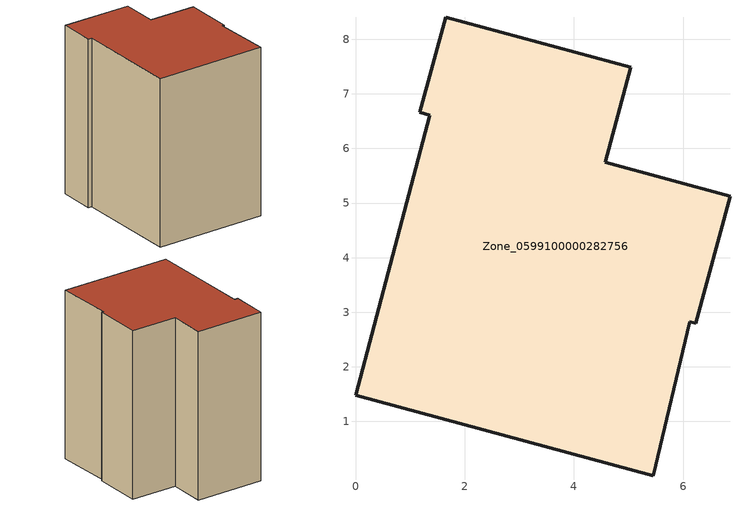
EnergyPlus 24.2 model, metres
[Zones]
Zone_0599100000282756
 floor ground (C_G): 6.86,5.12 6.23,2.8 6.12,2.83 5.45,0.01 0,1.48 1.36,6.61 1.18,6.66 1.65,8.4 5.04,7.49 4.57,5.75 z0
 wall outside (C_F): 4.57,5.75 5.04,7.49 1.65,8.4 1.18,6.66 1.36,6.61 0,1.48 5.45,0.01 6.12,2.83 6.23,2.8 6.86,5.12 4.57,5.75 z0:8.48
 roof outside (C_R): 0,1.48 5.45,0.01 6.12,2.83 6.23,2.8 6.86,5.12 4.57,5.75 5.04,7.49 1.65,8.4 1.18,6.66 1.36,6.61 z8.48
[BUILDING]
Pand.0599100000282756: North Axis=0; Terrain=City; Loads Convergence Tolerance Value=0.04; Temperature Convergence Tolerance Value=0.4; Solar Distribution=FullExterior; Maximum Number of Warmup Days=25; Minimum Number of Warmup Days=1
[Site:Location]
Rotterdam.The.Hague.AP_ZH_NLD Design_Conditions: Latitude=51.96; Longitude=4.45; Time Zone=1; Elevation=-4.5
[SITE:GROUNDTEMPERATURE:BUILDINGSURFACE]
18, 18, 18, 18, 18, 18, 18, 18, 18, 18, 18, 18
[MATERIAL] Thermal Absorptance=0.9; Solar Absorptance=0.7; Visible Absorptance=0.7
Name | Roughness | Thickness | Conductivity | Density | Specific Heat
G.TC.1975-1991 | MediumSmooth | 0.15 | 0.288461 | 540 | 1210
F.TC.1975-1991 | Rough | 0.3 | 0.230769 | 1920 | 840
R.TC.1975-1991 | MediumRough | 0.2 | 0.153846 | 1500 | 1000
[CONSTRUCTION]
C_G: G.TC.1975-1991
C_F: F.TC.1975-1991
C_R: R.TC.1975-1991
[ZONE]
Zone_0599100000282756: Type=1; Multiplier=1; Ceiling Height=Autocalculate; Volume=Autocalculate; Floor Area=autocalculate; Part of Total Floor Area=Yes
[ZONEINFILTRATION:DESIGNFLOWRATE]
Infil_Zone_0599100000282756: Zone or ZoneList or Space or SpaceList=Zone_0599100000282756; Schedule=AlwaysOn; Design Flow Rate Calculation Method=Flow/Area; Flow Rate per Floor Area=0.003; Constant Term Coefficient=1; Temperature Term Coefficient=0; Velocity Term Coefficient=0; Velocity Squared Term Coefficient=0
[HVACTEMPLATE:ZONE:IDEALLOADSAIRSYSTEM]
Zone_0599100000282756: Maximum Heating Supply Air Temperature=50; Minimum Cooling Supply Air Temperature=13; Maximum Heating Supply Air Humidity Ratio=0.0156; Minimum Cooling Supply Air Humidity Ratio=0.0077; Heating Limit=NoLimit; Cooling Limit=NoLimit; Dehumidification Control Type=ConstantSensibleHeatRatio; Cooling Sensible Heat Ratio=0.7; Dehumidification Setpoint=60; Humidification Control Type=None; Humidification Setpoint=30; Outdoor Air Method=None; Outdoor Air Flow Rate per Person=0.00944; Outdoor Air Flow Rate per Zone Floor Area=0; Outdoor Air Flow Rate per Zone=0; Demand Controlled Ventilation Type=None; Outdoor Air Economizer Type=NoEconomizer; Heat Recovery Type=None; Sensible Heat Recovery Effectiveness=0.7; Latent Heat Recovery Effectiveness=0.65
[ZONECONTROL:THERMOSTAT]
ThermostatControl_Zone_0599100000282756: Zone or ZoneList=Zone_0599100000282756; Control Type Schedule=DualSetpointControlType; Control 1=Thermostat_Zone_0599100000282756; Temperature Difference Between Cutout And Setpoint=0
[THERMOSTATSETPOINT:DUALSETPOINT]
Thermostat_Zone_0599100000282756: Heating Setpoint Temperature Schedule=HeatingSetpoint_Zone_0599100000282756; Cooling Setpoint Temperature Schedule=CoolingSetpoint_Zone_0599100000282756
[SCHEDULE:COMPACT]
HeatingSetpoint_Zone_0599100000282756: Through: 12/31, For: AllDays, Until: 24:00, 21
CoolingSetpoint_Zone_0599100000282756: Through: 12/31, For: AllDays, Until: 24:00, 24
DualSetpointControlType: Through: 12/31, For: AllDays, Until: 24:00, 4
AlwaysOn: Through: 12/31, For: AllDays, Until: 24:00, 1
